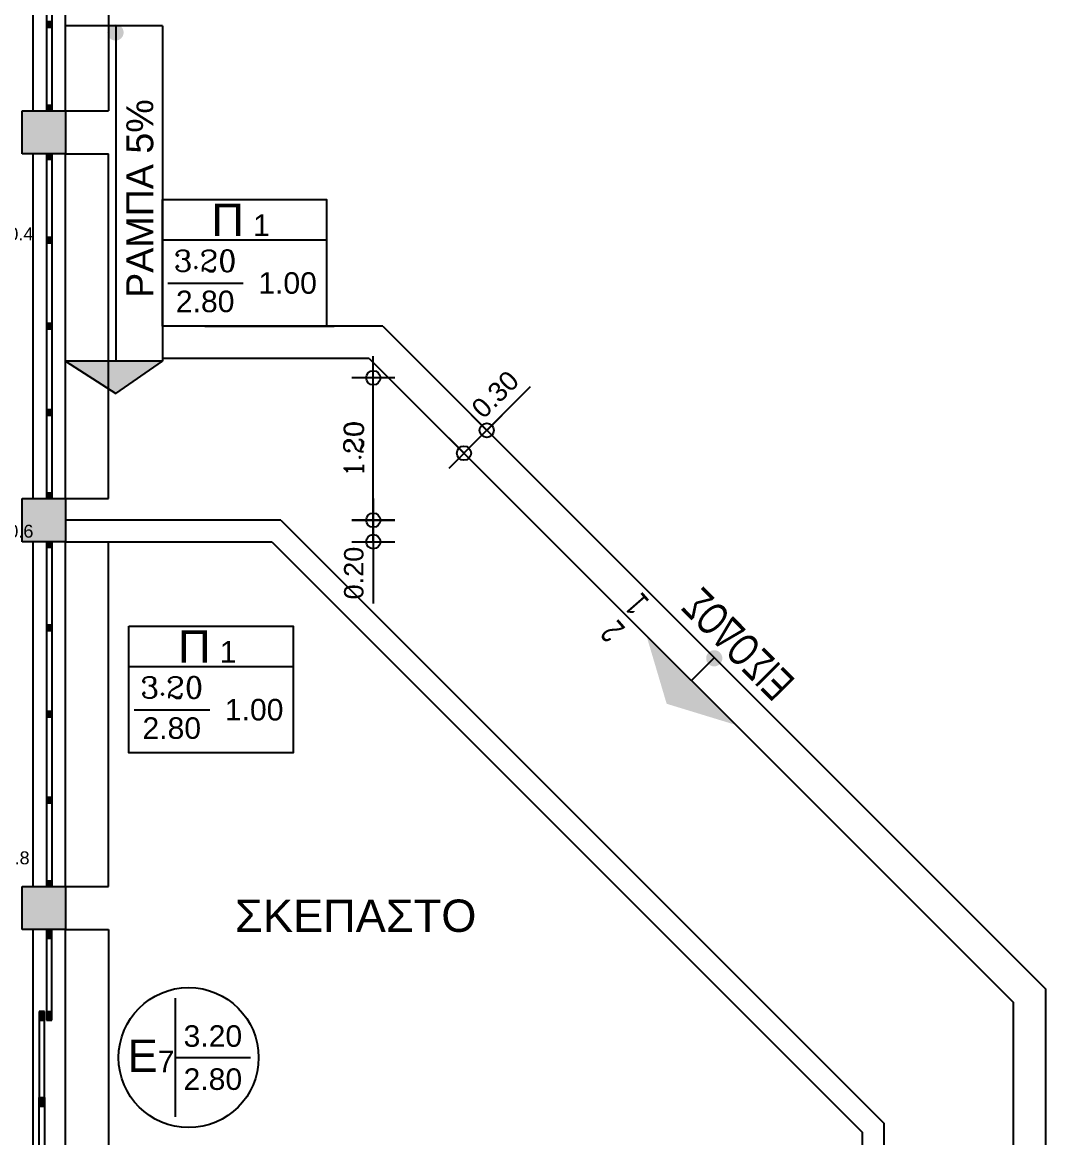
# Model space of a CAD drawing. Header units: metres. Extents: x 0 to 132, y -109 to 310.
# Drawn here: x 32.82 to 42.32, y 106.27 to 116.63 of the extents above; entities that cross this region are included whole.
import ezdxf
from ezdxf.enums import TextEntityAlignment as Align

# ---------------------------------------------------------------- set-up
doc = ezdxf.new("R2010")
doc.units = ezdxf.units.M
doc.header["$LTSCALE"] = 0.036
doc.layers.get('Defpoints').update_dxf_attribs({"color": 252})
for name, color, linetype in [('arxitektonika', 254, 'Continuous'), ('DIMBLK', 252, 'Continuous'), ('electext', 20, 'Continuous'), ('Parathira', 252, 'Continuous')]:
    doc.layers.add(name, color=color, linetype=linetype)
doc.styles.add('COMU-C', font='ugcompl.shx', dxfattribs={"width": 0.7})
doc.styles.add('COMU-N', font='arial.ttf')
doc.styles.get("Standard").update_dxf_attribs({"font": 'arial.ttf'})
doc.dimstyles.new('CADWDOT', dxfattribs={"dimscale": 0.1, "dimtxt": 1.8, "dimasz": 0.08, "dimexe": 2, "dimexo": 0, "dimgap": 0.09, "dimtad": 0, "dimrnd": 0.001, "dimzin": 0, "dimdsep": 46, "dimtxsty": 'Standard', "dimblk1": 'ARTDIM', "dimblk2": 'ARTDIM', "dimsah": 1, "dimcen": 0.09, "dimdle": 0.05, "dimse1": 1, "dimse2": 1, "dimadec": 0, "dimazin": 0, "dimtfac": 1, "dimtmove": 0, "dimatfit": 3, "dimldrblk": 'ARTDIM', "dimfxl": 2, "dimtvp": 0.9999, "dimtolj": 1, "dimtzin": 0, "dimarcsym": 0})

# ---------------------------------------------------------------- blocks, each defined once
blk = doc.blocks.new('A$C3D465094')
at = {"layer": 'Parathira'}
for p, q in [((0.1749999999999936, 0), (0.1749999999999936, -3.200000000000003)), ((0.225000000000005, 0), (0.1749999999999936, 0)), ((0.1749999999999936, 0), (0.1749999999999936, -0.04999999999999716)), ((0.1849999999999987, 0), (0.1849999999999987, -0.04999999999999716)), ((0.1950000000000038, 0), (0.1950000000000038, -0.04999999999999716)), ((0.2049999999999947, 0), (0.2049999999999947, -0.04999999999999716)), ((0.2149999999999999, 0), (0.2149999999999999, -0.04999999999999716)), ((0.225000000000005, 0), (0.225000000000005, -3.200000000000003)), ((0.225000000000005, -0.04999999999999716), (0.225000000000005, 0)), ((0.1749999999999936, -0.04999999999999716), (0.225000000000005, -0.04999999999999716)), ((0.225000000000005, -0.7750000000000057), (0.1749999999999936, -0.7750000000000057)), ((0.1749999999999936, -0.7750000000000057), (0.1749999999999936, -0.8249999999999886)), ((0.1749999999999936, -0.8249999999999886), (0.225000000000005, -0.8249999999999886)), ((0.1849999999999987, -0.7750000000000057), (0.1849999999999987, -0.8249999999999886)), ((0.1950000000000038, -0.7750000000000057), (0.1950000000000038, -0.8249999999999886)), ((0.2049999999999947, -0.7750000000000057), (0.2049999999999947, -0.8249999999999886)), ((0.2149999999999999, -0.7750000000000057), (0.2149999999999999, -0.8249999999999886)), ((0.225000000000005, -0.8249999999999886), (0.225000000000005, -0.7750000000000057)), ((0.225000000000005, -1.575000000000003), (0.1749999999999936, -1.575000000000003)), ((0.1749999999999936, -1.575000000000003), (0.1749999999999936, -1.625)), ((0.1749999999999936, -1.625), (0.225000000000005, -1.625)), ((0.1849999999999987, -1.575000000000003), (0.1849999999999987, -1.625)), ((0.1950000000000038, -1.575000000000003), (0.1950000000000038, -1.625)), ((0.2049999999999947, -1.575000000000003), (0.2049999999999947, -1.625)), ((0.2149999999999999, -1.575000000000003), (0.2149999999999999, -1.625)), ((0.225000000000005, -1.625), (0.225000000000005, -1.575000000000003)), ((0.225000000000005, -2.375000000000007), (0.1749999999999936, -2.375000000000007)), ((0.1749999999999936, -2.375000000000007), (0.1749999999999936, -2.425000000000004)), ((0.1849999999999987, -2.375000000000007), (0.1849999999999987, -2.425000000000004)), ((0.1950000000000038, -2.375000000000007), (0.1950000000000038, -2.425000000000004)), ((0.2049999999999947, -2.375000000000007), (0.2049999999999947, -2.425000000000004)), ((0.2149999999999999, -2.375000000000007), (0.2149999999999999, -2.425000000000004)), ((0.225000000000005, -2.425000000000004), (0.225000000000005, -2.375000000000007)), ((0.1749999999999936, -2.425000000000004), (0.225000000000005, -2.425000000000004)), ((0.225000000000005, -3.150000000000006), (0.1749999999999936, -3.150000000000006)), ((0.1749999999999936, -3.150000000000006), (0.1749999999999936, -3.200000000000003)), ((0.1749999999999936, -3.200000000000003), (0.225000000000005, -3.200000000000003)), ((0.1849999999999987, -3.150000000000006), (0.1849999999999987, -3.200000000000003)), ((0.1950000000000038, -3.150000000000006), (0.1950000000000038, -3.200000000000003)), ((0.2049999999999947, -3.150000000000006), (0.2049999999999947, -3.200000000000003)), ((0.2149999999999999, -3.150000000000006), (0.2149999999999999, -3.200000000000003)), ((0.225000000000005, -3.200000000000003), (0.225000000000005, -3.150000000000006))]:
    blk.add_line(p, q, dxfattribs=at)
blk = doc.blocks.new('ARTDIM')
at = {"layer": 'DIMBLK'}
for p, q in [((-7.105427357601002e-15, -24.9975), (-3.552713678800501e-15, 24.9975)), ((-24.9975, 5.329070518200751e-15), (24.99750000000001, 5.329070518200751e-15))]:
    blk.add_line(p, q, dxfattribs=at)
blk.add_circle((0, 0), 8.25, dxfattribs=at)
blk = doc.blocks.new('*D463')
at = {"layer": 'arxitektonika', "color": 0, "lineweight": -2}
blk.add_line((36.07599594674954, 112.0134204216218), (36.07599594674954, 113.3183127518815), dxfattribs=at)
at = {"layer": 'Defpoints', "color": 0, "transparency": 16777216}
for p in [(34.21816429229649, 113.3263127518815), (36.07599594674954, 113.3263127518815), (34.21816429229649, 112.0054204216218)]:
    blk.add_point(p, dxfattribs=at)
at = {"layer": 'arxitektonika', "color": 0, "lineweight": -2, "xscale": 0.008, "yscale": 0.008, "zscale": 0.008}
for p, rotation in [((36.07599594674954, 113.3263127518815), 90), ((36.07599594674954, 112.0054204216218), 270)]:
    blk.add_blockref('ARTDIM', p, dxfattribs=dict(at, rotation=rotation))
at = {"layer": 'arxitektonika', "color": 0, "insert": (35.89601394674952, 112.6658665867517), "char_height": 0.18, "attachment_point": 5, "rotation": 90}
blk.add_mtext('\\A1;{\\Fcomplex.shx;1.20}', dxfattribs=at)
blk = doc.blocks.new('*D464')
at = {"layer": 'arxitektonika', "color": 0, "lineweight": -2}
for p, q in [((36.07599594674954, 111.9974204216218), (36.07599594674954, 111.8134204216218)), ((36.07599594674954, 111.8054204216218), (36.07599594674954, 111.2308489930504))]:
    blk.add_line(p, q, dxfattribs=at)
at = {"layer": 'Defpoints', "color": 0, "transparency": 16777216}
for p in [(34.21816429229649, 112.0054204216218), (34.21816429229649, 111.8054204216218), (36.07599594674954, 111.8054204216218)]:
    blk.add_point(p, dxfattribs=at)
at = {"layer": 'arxitektonika', "color": 0, "lineweight": -2, "xscale": 0.008, "yscale": 0.008, "zscale": 0.008}
for p, rotation in [((36.07599594674955, 112.0054204216218), 90), ((36.07599594674954, 111.8054204216218), 270)]:
    blk.add_blockref('ARTDIM', p, dxfattribs=dict(at, rotation=rotation))
at = {"layer": 'arxitektonika', "color": 0, "insert": (35.89601394674953, 111.5141347073361), "char_height": 0.18, "attachment_point": 5, "rotation": 90}
blk.add_mtext('\\A1;0.20', dxfattribs=at)
blk = doc.blocks.new('A$C72C7709E')
at = {"layer": 'Parathira'}
for p, q in [((-0.2999999999999972, -3.20000000000001), (-0.2999999999999972, 0)), ((-0.1750000000000043, 0), (-0.1750000000000043, -0.8399999999999963)), ((-0.1250000000000071, -0.8400000000000034), (-0.125, 0)), ((0, -3.20000000000001), (0, 0)), ((-0.1750000000000043, -0.0799999999999983), (-0.1250000000000071, -0.0800000000000054)), ((-0.1650000000000063, -7.105427357601002e-15), (-0.1650000000000063, -0.0799999999999983)), ((-0.1550000000000082, -7.105427357601002e-15), (-0.1550000000000082, -0.0799999999999983)), ((-0.1450000000000031, -7.105427357601002e-15), (-0.1450000000000031, -0.0799999999999983)), ((-0.1350000000000051, -7.105427357601002e-15), (-0.1350000000000051, -0.0799999999999983)), ((-0.2450000000000045, -0.759999999999998), (-0.2450000000000045, -1.560000000000016)), ((-0.1950000000000003, -0.759999999999998), (-0.2450000000000045, -0.759999999999998)), ((-0.2350000000000065, -0.7600000000000051), (-0.2350000000000065, -0.8400000000000034)), ((-0.2250000000000014, -0.7600000000000051), (-0.2250000000000014, -0.8400000000000034)), ((-0.2150000000000034, -0.7600000000000051), (-0.2150000000000034, -0.8400000000000034)), ((-0.2050000000000054, -0.7600000000000051), (-0.2050000000000054, -0.8400000000000034)), ((-0.1950000000000074, -1.560000000000009), (-0.1950000000000003, -0.759999999999998)), ((-0.1750000000000043, -0.759999999999998), (-0.125, -0.759999999999998)), ((-0.1650000000000063, -0.7600000000000051), (-0.1650000000000063, -0.8399999999999963)), ((-0.1550000000000082, -0.7600000000000051), (-0.1550000000000082, -0.8399999999999963)), ((-0.1450000000000031, -0.7600000000000051), (-0.1450000000000031, -0.8399999999999963)), ((-0.1350000000000051, -0.7600000000000051), (-0.1350000000000051, -0.8399999999999963)), ((-0.2450000000000045, -0.8400000000000034), (-0.1950000000000074, -0.8400000000000034)), ((-0.1750000000000043, -0.8399999999999963), (-0.125, -0.8399999999999963)), ((-0.2450000000000045, -2.440000000000019), (-0.2450000000000045, -1.560000000000016)), ((-0.2450000000000045, -1.560000000000009), (-0.1950000000000003, -1.560000000000009)), ((-0.2450000000000045, -1.560000000000002), (-0.1950000000000003, -1.560000000000002)), ((-0.2450000000000045, -1.640000000000015), (-0.1950000000000003, -1.640000000000015)), ((-0.2450000000000045, -1.640000000000008), (-0.1950000000000003, -1.640000000000008)), ((-0.2350000000000065, -1.640000000000008), (-0.2350000000000065, -1.560000000000009)), ((-0.2250000000000014, -1.640000000000008), (-0.2250000000000014, -1.560000000000009)), ((-0.2150000000000034, -1.640000000000008), (-0.2150000000000034, -1.560000000000009)), ((-0.2050000000000054, -1.640000000000008), (-0.2050000000000054, -1.560000000000009)), ((-0.1950000000000074, -1.560000000000009), (-0.1950000000000003, -2.440000000000019)), ((-0.2450000000000045, -2.360000000000014), (-0.1950000000000074, -2.360000000000014)), ((-0.2350000000000065, -2.440000000000012), (-0.2350000000000065, -2.360000000000014)), ((-0.2250000000000014, -2.440000000000012), (-0.2250000000000014, -2.360000000000014)), ((-0.2150000000000034, -2.440000000000012), (-0.2150000000000034, -2.360000000000014)), ((-0.2050000000000054, -2.440000000000012), (-0.2050000000000054, -2.360000000000014)), ((-0.1750000000000043, -2.360000000000014), (-0.125, -2.360000000000014)), ((-0.1750000000000043, -3.20000000000001), (-0.1750000000000043, -2.360000000000014)), ((-0.1650000000000063, -2.440000000000005), (-0.1650000000000063, -2.360000000000014)), ((-0.1550000000000082, -2.440000000000005), (-0.1550000000000082, -2.360000000000014)), ((-0.1450000000000031, -2.440000000000005), (-0.1450000000000031, -2.360000000000014)), ((-0.1350000000000051, -2.440000000000005), (-0.1350000000000051, -2.360000000000014)), ((-0.1250000000000071, -2.360000000000007), (-0.125, -3.20000000000001)), ((-0.1950000000000003, -2.440000000000019), (-0.2450000000000045, -2.440000000000019)), ((-0.1750000000000043, -2.440000000000012), (-0.125, -2.440000000000012)), ((-0.1750000000000043, -3.120000000000012), (-0.1250000000000071, -3.120000000000005)), ((-0.1650000000000063, -3.200000000000003), (-0.1650000000000063, -3.120000000000012)), ((-0.1550000000000082, -3.200000000000003), (-0.1550000000000082, -3.120000000000012)), ((-0.1450000000000031, -3.200000000000003), (-0.1450000000000031, -3.120000000000012)), ((-0.1350000000000051, -3.200000000000003), (-0.1350000000000051, -3.120000000000012))]:
    blk.add_line(p, q, dxfattribs=at)
blk = doc.blocks.new('*D541')
at = {"layer": 'arxitektonika', "color": 0, "lineweight": -2}
for p, q in [((37.12975272207193, 112.8394116232292), (37.53603607549083, 113.2456949766481)), ((36.9232775419657, 112.6329364431229), (37.12409586782244, 112.8337547689797))]:
    blk.add_line(p, q, dxfattribs=at)
at = {"layer": 'Defpoints', "color": 0, "transparency": 16777216}
for p in [(36.25161188932358, 113.7175524559775), (36.03947985496784, 113.5054204216218), (37.12975272207193, 112.8394116232292)]:
    blk.add_point(p, dxfattribs=at)
at = {"layer": 'arxitektonika', "color": 0, "lineweight": -2, "xscale": 0.008, "yscale": 0.008, "zscale": 0.008}
for p, rotation in [((37.12975272207193, 112.8394116232292), 45.00000000000096), ((36.9176206877162, 112.6272795888734), 225.000000000001)]:
    blk.add_blockref('ARTDIM', p, dxfattribs=dict(at, rotation=rotation))
at = {"layer": 'arxitektonika', "color": 0, "insert": (37.20845633321462, 113.1726482197549), "char_height": 0.18, "attachment_point": 5, "rotation": 45.00000000000096}
blk.add_mtext('\\A1;0.30', dxfattribs=at)

msp = doc.modelspace()

# ---------------------------------------------------------------- hatches: boundary and pattern name
at = {"layer": 'arxitektonika'}
h = msp.add_hatch(color=256, dxfattribs=at)
edge = h.paths.add_edge_path()
edge.add_line((33.68354280890281, 116.5321322277127), (33.75854280890199, 116.5321322277125))
edge.add_ellipse((33.68354280890193, 116.5321322277117), major_axis=(-0.05191642773457329, -0.05412656031290069), ratio=0.9999999999972097, start_angle=43.80602253429879, end_angle=133.8060225341391, ccw=False)
edge.add_line((33.68354280890265, 116.4571322277126), (33.68354280890281, 116.5321322277127))
edge = h.paths.add_edge_path()
edge.add_line((33.60854280890273, 116.5321322277129), (33.68354280890281, 116.5321322277127))
edge.add_line((33.68354280890281, 116.5321322277127), (33.68354280890265, 116.4571322277126))
edge.add_ellipse((33.68354280890281, 116.5321322277127), major_axis=(-0.05191642773488244, -0.05412656031322298), ratio=0.9999999999858072, start_angle=313.8060225331181, end_angle=403.80602253393056, ccw=False)
edge = h.paths.add_edge_path()
edge.add_line((33.68354280890298, 116.6071322277128), (33.68354280890282, 116.5321322277127))
edge.add_line((33.68354280890281, 116.5321322277127), (33.60854280890273, 116.5321322277129))
edge.add_ellipse((33.6835428089019, 116.5321322277127), major_axis=(-0.05191642773422546, -0.05412656031253801), ratio=0.9999999999871205, start_angle=223.8060225331838, end_angle=313.80602253314123, ccw=False)
edge = h.paths.add_edge_path()
edge.add_ellipse((33.6835428089028, 116.5321322277136), major_axis=(0.05412656031253801, -0.05191642773422546), ratio=0.9999999999871205, start_angle=43.80602253318392, end_angle=133.8060225331413, ccw=False)
edge.add_line((33.75854280890199, 116.5321322277125), (33.68354280890282, 116.5321322277127))
edge.add_line((33.68354280890281, 116.5321322277127), (33.68354280890298, 116.6071322277128))
for points in [[(32.8181642922965, 115.4054204216219), (33.21816429229649, 115.4054204216219), (33.21816429229649, 115.8054204216219), (32.8181642922965, 115.8054204216219)], [(32.8181642922965, 111.8054204216218), (33.21816429229649, 111.8054204216218), (33.21816429229649, 112.2054204216219), (32.8181642922965, 112.2054204216219)], [(38.79954465663815, 110.3010273588141), (39.44315195703231, 110.1041575006198), (38.60827980558759, 110.9463225276622)], [(32.8181642922965, 108.2054204216219), (33.21816429229649, 108.2054204216219), (33.21816429229649, 108.6054204216219), (32.8181642922965, 108.6054204216219)]]:
    msp.add_hatch(color=256, dxfattribs=at).paths.add_polyline_path(points)
h = msp.add_hatch(color=256, dxfattribs=at)
h.paths.add_polyline_path([(34.1181642922954, 113.481132750285), (33.61816429229648, 113.481132750285), (33.61816429229648, 113.2251646531556), (33.68699069962399, 113.181121241866)])
h.paths.add_polyline_path([(33.61816429229648, 113.481132750285), (33.21816429229649, 113.481132750285), (33.61816429229648, 113.2251646531556)])
h = msp.add_hatch(color=256, dxfattribs=at)
edge = h.paths.add_edge_path()
edge.add_line((39.24136537603757, 110.7231649125555), (39.1663653760384, 110.7231649125557))
edge.add_ellipse((39.2413653760385, 110.7231649125546), major_axis=(0.05412656031293386, -0.05191642773460951), ratio=0.9999999999969136, start_angle=223.806022532918, end_angle=313.8060225327413)
edge.add_line((39.2413653760374, 110.6481649125554), (39.24136537603757, 110.7231649125555))
edge = h.paths.add_edge_path()
edge.add_line((39.31636537603765, 110.7231649125553), (39.24136537603757, 110.7231649125555))
edge.add_line((39.24136537603757, 110.7231649125555), (39.2413653760374, 110.6481649125554))
edge.add_ellipse((39.24136537603757, 110.7231649125555), major_axis=(0.05412656031322074, -0.05191642773488469), ratio=0.9999999999858072, start_angle=-46.1939774668819, end_angle=43.80602253393057)
edge = h.paths.add_edge_path()
edge.add_line((39.24136537603683, 110.7981649125556), (39.24136537603757, 110.7231649125555))
edge.add_line((39.24136537603757, 110.7231649125555), (39.31636537603765, 110.7231649125553))
edge.add_ellipse((39.24136537603759, 110.7231649125546), major_axis=(0.05412656031289848, -0.05191642773457559), ratio=0.9999999999972097, start_angle=43.80602253429885, end_angle=133.8060225341391)
edge = h.paths.add_edge_path()
edge.add_ellipse((39.24136537603755, 110.7231649125564), major_axis=(0.05412656031227358, -0.05191642773397621), ratio=0.9999999999960513, start_angle=133.8060225340915, end_angle=223.8060225343175)
edge.add_line((39.1663653760384, 110.7231649125557), (39.24136537603757, 110.7231649125555))
edge.add_line((39.24136537603757, 110.7231649125555), (39.24136537603683, 110.7981649125556))

# ---------------------------------------------------------------- linework, layer by layer
for p, q in [((32.9181642922965, 115.8054204216219), (32.9181642922965, 119.0054204216219)), ((33.21816429229649, 115.8054204216219), (33.21816429229649, 119.0054204216219)), ((33.61816429229648, 119.0054204216219), (33.61816429229648, 115.8054204216219)), ((34.11816429229538, 116.5935266992458), (33.21816429229649, 116.5935266992461)), ((33.68699069962443, 116.5935266992461), (33.68699069962399, 113.481132750285)), ((34.1181642922954, 116.5935266992458), (34.1181642922954, 113.481132750285)), ((32.8181642922965, 115.4054204216219), (32.8181642922965, 115.8054204216219)), ((32.8181642922965, 115.8054204216219), (33.21816429229649, 115.8054204216219)), ((33.21816429229649, 115.8054204216219), (33.21816429229649, 115.4054204216219)), ((33.21816429229649, 115.8054204216219), (33.61816429229648, 115.8054204216219)), ((33.21816429229649, 115.4054204216219), (32.8181642922965, 115.4054204216219)), ((32.9181642922965, 112.2054204216219), (32.9181642922965, 115.4054204216219)), ((33.21816429229649, 112.2054204216219), (33.21816429229649, 115.4054204216219)), ((33.21816429229649, 115.4054204216219), (33.61816429229648, 115.4054204216219)), ((33.61816429229648, 112.2054204216219), (33.61816429229648, 115.4054204216219)), ((35.6431642922954, 114.6054204216205), (34.1181642922954, 114.6054204216205)), ((34.16816429229539, 114.2054204216205), (34.8681642922954, 114.2054204216205)), ((36.16374392367998, 113.8054204216211), (34.1181642922954, 113.8054204216205)), ((34.51164746868147, 113.8054204216219), (35.71164746868146, 113.8054204216219)), ((36.16374392367998, 113.8054204216211), (42.31816429229681, 107.6510000530049)), ((34.1181642922954, 113.481132750285), (33.21816429229649, 113.481132750285)), ((33.21816429229649, 113.481132750285), (33.68699069962399, 113.181121241866)), ((33.68699069962399, 113.181121241866), (34.1181642922954, 113.481132750285)), ((36.03947985496784, 113.5054204216218), (34.1181642922954, 113.5054204216211)), ((36.03947985496784, 113.5054204216218), (42.01816429229642, 107.5267359842923)), ((32.8181642922965, 112.2054204216219), (33.21816429229649, 112.2054204216219)), ((32.8181642922965, 111.8054204216218), (32.8181642922965, 112.2054204216219)), ((33.21816429229649, 112.2054204216219), (33.21816429229649, 111.8054204216218)), ((33.21816429229649, 112.2054204216219), (33.61816429229648, 112.2054204216219)), ((35.21816429229649, 112.0054204216218), (33.21816429229649, 112.0054204216218)), ((35.21815951140834, 112.0054204216218), (40.81816429229651, 106.4054156407337)), ((33.21816429229649, 111.8054204216218), (32.8181642922965, 111.8054204216218)), ((32.9181642922965, 108.6054204216218), (32.9181642922965, 111.8054204216218)), ((33.21816429229649, 111.8054204216218), (35.13531679893372, 111.8054204216218)), ((33.21816429229649, 108.6054204216218), (33.21816429229649, 111.8054204216218)), ((33.61816429229648, 108.6054204216219), (33.61816429229648, 111.8054204216218)), ((35.13531679893372, 111.8054204216218), (40.61816429229651, 106.3225729282591)), ((39.02907384604078, 110.5158264305485), (39.24120588039676, 110.7279584649046)), ((35.33304028911179, 110.6448339021035), (33.80804028911179, 110.6448339021035)), ((33.85804028911178, 110.2448339021036), (34.55804028911179, 110.2448339021036)), ((32.8181642922965, 108.2054204216219), (32.8181642922965, 108.6054204216219)), ((32.8181642922965, 108.6054204216219), (33.21816429229649, 108.6054204216219)), ((33.21816429229649, 108.6054204216219), (33.21816429229649, 108.2054204216219)), ((33.21816429229649, 108.6054204216219), (33.61816429229648, 108.6054204216219)), ((33.21816429229649, 108.2054204216219), (32.8181642922965, 108.2054204216219)), ((33.21816429229649, 108.2054204216219), (33.61816429229648, 108.2054204216219)), ((33.61816429229648, 108.2054204216219), (33.61816429229648, 105.0054204216218)), ((42.31816429229681, 104.5054204216221), (42.31816429229681, 107.6510000530049)), ((34.23706964923954, 107.5668337364402), (34.23706964923954, 106.4668337364402)), ((42.0181642922965, 104.5054204216218), (42.01816429229642, 107.5267359842923)), ((34.23706964923954, 107.0168337364402), (34.93706964923955, 107.0168337364402)), ((40.8181642922965, 105.0054204216218), (40.81816429229651, 106.4054156407337)), ((40.6181642922965, 105.0054204216218), (40.61816429229651, 106.3225729282591))]:
    msp.add_line(p, q, dxfattribs=at)
for points in [[(34.1181642922954, 114.983141416871), (35.6431642922954, 114.983141416871), (35.6431642922954, 113.8054204216205), (34.1181642922954, 113.8054204216205), (34.1181642922954, 114.983141416871)], [(33.80804028911179, 111.0225548973541), (35.33304028911179, 111.0225548973541), (35.33304028911179, 109.8448339021035), (33.80804028911179, 109.8448339021035), (33.80804028911179, 111.0225548973541)]]:
    msp.add_lwpolyline(points, dxfattribs=at)
msp.add_circle((34.36206964923954, 107.0168337364402), 0.65, dxfattribs=at)

# ---------------------------------------------------------------- block references
for name, p in [('A$C3D465094', (32.8681642922965, 119.0054204216219)), ('A$C3D465094', (32.8681642922965, 115.4054204216219)), ('A$C3D465094', (32.8681642922965, 111.8054204216218)), ('A$C72C7709E', (33.21816429229649, 108.2054204216219))]:
    msp.add_blockref(name, p, dxfattribs=at)

# ---------------------------------------------------------------- texts
at = {"layer": 'arxitektonika', "style": 'COMU-N'}
msp.add_text('ΡΑΜΠΑ 5%', height=0.2499999999999596, rotation=90.0000000000118, dxfattribs=at).set_placement((34.03378359676481, 114.0687224155425))
for s, height, p in [('Π', 0.3, (34.57361323635767, 114.6435371231559)), ('1', 0.2, (34.96090341772138, 114.6440591008868)), ('Π', 0.3, (34.26348923317406, 110.682950603639)), ('1', 0.2, (34.65077941453777, 110.6834725813698)), ('ΣΚΕΠΑΣΤΟ', 0.3, (34.79258853243232, 108.1835758269837)), ('E', 0.3, (33.79539269385447, 106.8842634185215)), ('7', 0.2, (34.07504738057605, 106.8809156645411))]:
    msp.add_text(s, height=height, dxfattribs=at).set_placement(p)
at = {"layer": 'arxitektonika', "style": 'COMU-C', "width": 0.7}
for s, height, rotation, p in [('1', 0.23, 131.1939774663468, (38.64685709666282, 111.2555094545041)), ('ΕΙΣΟΔΟΣ', 0.3, 134.7508413267934, (40.0042472307459, 110.5194945848907)), ('2', 0.23, 131.1939774663468, (38.4228393622118, 111.0034015169597))]:
    msp.add_text(s, height=height, rotation=rotation, dxfattribs=at).set_placement(p)
at = {"layer": 'arxitektonika', "linetype": 'ByBlock', "char_height": 0.2, "attachment_point": 5, "style": 'COMU-N'}
for s, insert in [('{\\Fcomplex.shx;3.20}', (34.51564411542729, 114.4127409114886)), ('1.00', (35.28059038560931, 114.2054204216205)), ('2.80', (34.51564411542729, 114.0345974687459)), ('{\\Fcomplex.shx;3.20}', (34.20552011224368, 110.4521543919716)), ('1.00', (34.9704663824257, 110.2448339021036)), ('2.80', (34.20552011224368, 110.0740109492289))]:
    msp.add_mtext(s, dxfattribs=dict(at, insert=insert))
at = {"layer": 'arxitektonika', "linetype": 'ByBlock', "style": 'COMU-N'}
for tag, text, p in [('3.20', '0.90', (34.58706964923955, 107.1168337364402)), ('2.80', '2.20', (34.58706964923955, 106.7168337364402))]:
    msp.add_attdef(tag, text=text, height=0.2, dxfattribs=at).set_placement(p, align=Align.CENTER)
at = {"layer": 'electext', "char_height": 0.12, "attachment_point": 1}
for s, width, insert in [('AO.10.4', 0.3366798724650835, (32.30619541307715, 114.7224526400684)), ('AO.10.6', 0.2844345093803895, (32.30609753061117, 111.9629496477174)), ('AO.10.8', 0.3773130327508625, (32.2712513727065, 108.9307615482047))]:
    msp.add_mtext_dynamic_manual_height_columns(s, width=width, gutter_width=0.6, heights=[0], dxfattribs=dict(at, insert=insert))

# ---------------------------------------------------------------- dimensions: what is measured, and where the dimension line sits
at = {"layer": 'arxitektonika'}
dim = msp.add_aligned_dim(p1=(36.03947985496784, 113.5054204216218), p2=(36.25161188932357, 113.7175524559775), distance=-1.2418786753462905, dimstyle='CADWDOT', dxfattribs=at)
dim.commit()
dim.dimension.update_dxf_attribs({"geometry": '*D541', "text_midpoint": (37.20845633321462, 113.1726482197549)})
dim = msp.add_aligned_dim(p1=(34.21816429229649, 112.0054204216218), p2=(34.21816429229649, 113.3263127518815), distance=-1.8578316544530507, text='{\\Fcomplex.shx;1.20}', dimstyle='CADWDOT', dxfattribs=at)
dim.commit()
dim.dimension.update_dxf_attribs({"geometry": '*D463', "text_midpoint": (35.89601394674952, 112.6658665867517)})
dim = msp.add_linear_dim(base=(36.07599594674954, 111.8054204216218), p1=(34.21816429229649, 112.0054204216218), p2=(34.21816429229649, 111.8054204216218), angle=90, dimstyle='CADWDOT', dxfattribs=at)
dim.commit()
dim.dimension.update_dxf_attribs({"geometry": '*D464', "text_midpoint": (35.89601394674953, 111.5141347073361)})

doc.saveas('drawing.dxf')
